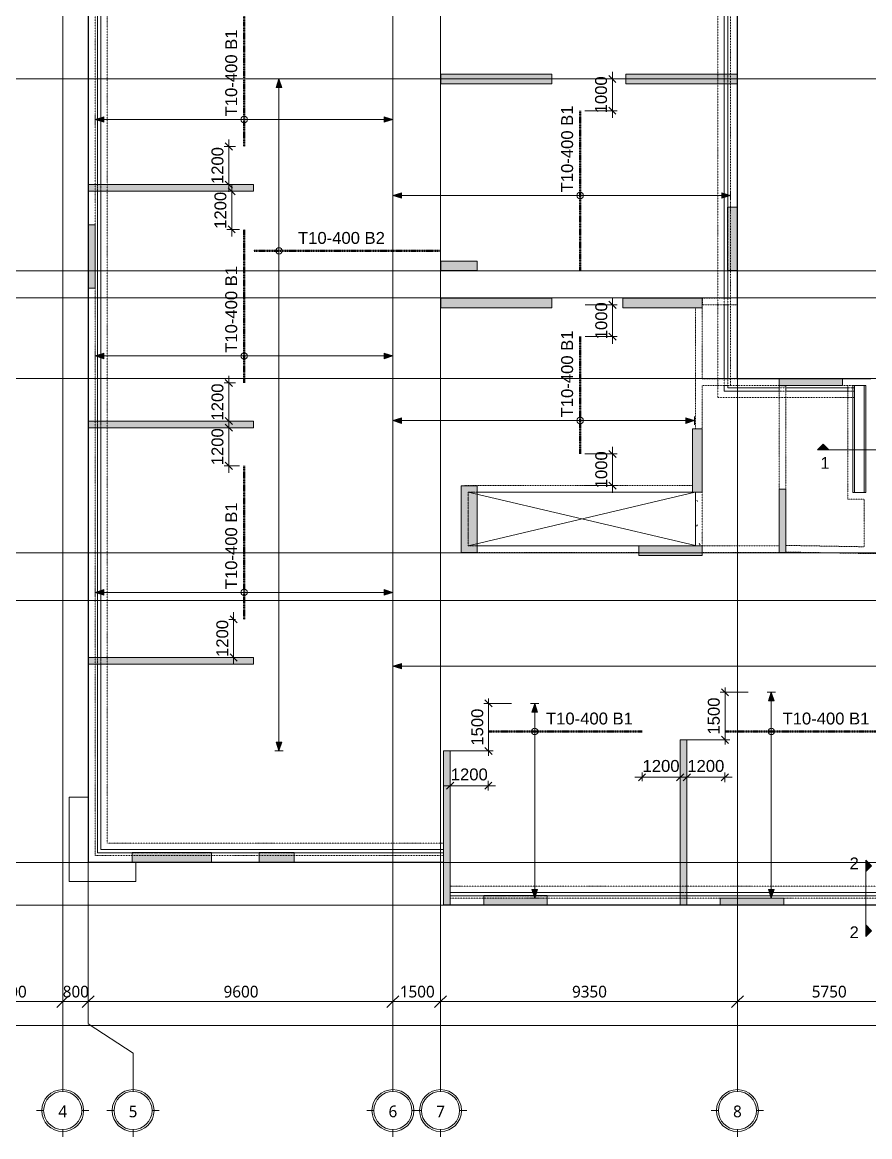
# Model space of a CAD drawing. Header units: millimetres. Extents: x -53802 to 55300, y -23895 to 35510.
# Drawn here: x -35723 to -9034, y -23895 to 11220 of the extents above; entities that cross this region are included whole.
import ezdxf

# ---------------------------------------------------------------- set-up
doc = ezdxf.new("R2010")
doc.units = ezdxf.units.MM
for name, pattern in [('cham gach', [5.5, 2.5, -1.5, 0, -1.5]), ('IMPORT-HIDDEN2', [4.7625, 3.175, -1.5875]), ('Ligne de quadrillage', [22.225, 12.7, -3.175, 3.175, -3.175]), ('Tiret', [2.5, 1.25, -1.25])]:
    doc.linetypes.add(name, pattern=pattern)
for name, color, linetype, lineweight in [('A-000-T_TEXT', 231, 'Continuous', 5), ('A-010-D_DIM', 211, 'Continuous', 5), ('A-010-D_DIM-150', 211, 'Continuous', 5), ('A-010-M_LINE-T', 151, 'Continuous', 9), ('A-230-M_FLOOR', 192, 'Continuous', 15), ('A-230-MH_FLOOR', 190, 'cham gach', 9), ('ART-STR-DET-THIN', 5, 'Continuous', 15), ('ART-STR-SLAB-RBAR-BOT', 14, 'Continuous', 50), ('BM_STR_02F RC SLAB  - BOTTOM LAY_dwg', 8, 'Continuous', 5), ('S-280-M_COLUMN', 52, 'Continuous', 15), ('S-280-M_STRUCT_FRAME', 12, 'Continuous', 15), ('S-280-MH_COLUMN', 52, 'Tiret', 5), ('VERICAL', 7, 'Continuous', 5), ('Z-030-M_GRID', 191, 'Continuous', 5), ('Z-033_T_GRIDREF', 31, 'Continuous', 5), ('Z-060-M_DETAIL', 92, 'Continuous', 5)]:
    doc.layers.add(name, color=color, linetype=linetype, lineweight=lineweight)
doc.styles.add('Arial', font='arial.ttf', dxfattribs={"height": 375})
doc.styles.add('Arial_2', font='arial.ttf', dxfattribs={"height": 368.82485})
doc.styles.add('Trebuchet MS_1', font='trebuc.ttf', dxfattribs={"height": 369.230769})
doc.dimstyles.new('ART-Cotes_linéaires', dxfattribs={"dimscale": 304.8, "dimtxt": 375, "dimasz": 1.230315, "dimexe": 1.230315, "dimexo": 0.0625, "dimgap": 0.098425, "dimtad": 1, "dimdec": 0, "dimdsep": 46, "dimtxsty": 'Trebuchet MS_1', "dimblk1": 'OBLIQUE', "dimblk2": 'OBLIQUE', "dimsah": 1, "dimcen": 0.09, "dimdle": 1.230315, "dimazin": 0, "dimtfac": 1, "dimtdec": 4, "dimtix": 1, "dimtmove": 0, "dimatfit": 3, "dimfxl": 1.230315, "dimfxlon": 1, "dimtvp": 1, "dimtolj": 1, "dimtzin": 0, "dimarcsym": 2})

# ---------------------------------------------------------------- blocks, each defined once
blk = doc.blocks.new('BM_STR_02F RC SLAB  - BOTTOM LAY_dwg__U5-3701909-4_025 - 02F - BOTTOM REINFORCEMENT')
at = {"layer": 'ART-STR-DET-THIN'}
blk.add_hatch(color=252, dxfattribs=at).paths.add_polyline_path([(2234, 47825), (2322, 48100), (2409, 47825)], flags=0)
at = {"layer": 'ART-STR-DET-THIN', "color": 252}
for p, q in [((2191, 48100), (2453, 48100)), ((2234, 47825), (2322, 48100)), ((2409, 47825), (2234, 47825)), ((2322, 48100), (2409, 47825)), ((2322, 275), (2322, 47825))]:
    blk.add_line(p, q, dxfattribs=at)
blk = doc.blocks.new('BM_STR_02F RC SLAB  - BOTTOM LAY_dwg__U54-3701910-4_025 - 02F - BOTTOM REINFORCEMENT')
at = {"layer": 'ART-STR-DET-THIN'}
for points in [[(887, 20900), (712, 20900), (800, 21175)], [(800, 0), (712, 275), (887, 275)]]:
    blk.add_hatch(color=252, dxfattribs=at).paths.add_polyline_path(points, flags=0)
at = {"layer": 'ART-STR-DET-THIN', "color": 252}
for p, q in [((669, 21175), (931, 21175)), ((712, 20900), (800, 21175)), ((800, 21175), (887, 20900)), ((887, 20900), (712, 20900)), ((800, 275), (800, 20900)), ((669, 0), (931, 0)), ((800, 0), (712, 275)), ((712, 275), (887, 275)), ((887, 275), (800, 0))]:
    blk.add_line(p, q, dxfattribs=at)
blk.add_circle((800, 15757), 100, dxfattribs=at)
at = {"layer": 'ART-STR-SLAB-RBAR-BOT', "linetype": 'IMPORT-HIDDEN2'}
blk.add_line((5900, 15757), (0, 15757), dxfattribs=at)
blk = doc.blocks.new('BM_STR_02F RC SLAB  - BOTTOM LAY_dwg__ArchTick-3701911-4_025 - 02F - BOTTOM REINFORCEMENT')
at = {"layer": 'VERICAL'}
blk.add_line((-0.5, -0.5), (0.5, 0.5), dxfattribs=at)
blk = doc.blocks.new('BM_STR_02F RC SLAB  - BOTTOM LAY_dwg__U92-3701917-4_025 - 02F - BOTTOM REINFORCEMENT')
at = {"layer": 'ART-STR-DET-THIN'}
for points in [[(1550, 5865), (1375, 5865), (1462, 6140)], [(1462, 0), (1375, 275), (1550, 275)]]:
    blk.add_hatch(color=252, dxfattribs=at).paths.add_polyline_path(points, flags=0)
at = {"layer": 'ART-STR-DET-THIN', "color": 252}
for p, q in [((1331, 6140), (1593, 6140)), ((1375, 5865), (1462, 6140)), ((1462, 6140), (1550, 5865)), ((1550, 5865), (1375, 5865)), ((1462, 275), (1462, 5865)), ((1331, 0), (1593, 0)), ((1462, 0), (1375, 275)), ((1375, 275), (1550, 275)), ((1550, 275), (1462, 0))]:
    blk.add_line(p, q, dxfattribs=at)
blk.add_circle((1462, 5254), 100, dxfattribs=at)
at = {"layer": 'ART-STR-SLAB-RBAR-BOT', "linetype": 'IMPORT-HIDDEN2'}
blk.add_line((4841, 5254), (0, 5254), dxfattribs=at)
blk = doc.blocks.new('BM_STR_02F RC SLAB  - BOTTOM LAY_dwg__U93-3701918-4_025 - 02F - BOTTOM REINFORCEMENT')
at = {"layer": 'ART-STR-DET-THIN'}
for points in [[(1550, 6215), (1375, 6215), (1462, 6490)], [(1462, 0), (1375, 275), (1550, 275)]]:
    blk.add_hatch(color=252, dxfattribs=at).paths.add_polyline_path(points, flags=0)
at = {"layer": 'ART-STR-DET-THIN', "color": 252}
for p, q in [((1331, 6490), (1593, 6490)), ((1375, 6215), (1462, 6490)), ((1462, 6490), (1550, 6215)), ((1550, 6215), (1375, 6215)), ((1462, 275), (1462, 6215)), ((1331, 0), (1593, 0)), ((1462, 0), (1375, 275)), ((1375, 275), (1550, 275)), ((1550, 275), (1462, 0))]:
    blk.add_line(p, q, dxfattribs=at)
blk.add_circle((1462, 5254), 100, dxfattribs=at)
at = {"layer": 'ART-STR-SLAB-RBAR-BOT', "linetype": 'IMPORT-HIDDEN2'}
blk.add_line((4841, 5254), (0, 5254), dxfattribs=at)
blk = doc.blocks.new('BM_STR_02F RC SLAB  - BOTTOM LAY_dwg__U55-3701923-4_025 - 02F - BOTTOM REINFORCEMENT')
at = {"layer": 'ART-STR-DET-THIN'}
for points in [[(763, 9105), (851, 9380), (938, 9105)], [(763, 275), (938, 275), (851, 0)]]:
    blk.add_hatch(color=252, dxfattribs=at).paths.add_polyline_path(points, flags=0)
at = {"layer": 'ART-STR-DET-THIN', "color": 252}
for p, q in [((720, 9380), (982, 9380)), ((763, 9105), (851, 9380)), ((851, 9380), (938, 9105)), ((938, 9105), (763, 9105)), ((851, 275), (851, 9105)), ((720, 0), (982, 0)), ((763, 275), (938, 275)), ((851, 0), (763, 275)), ((938, 275), (851, 0))]:
    blk.add_line(p, q, dxfattribs=at)
blk.add_circle((851, 4685), 100, dxfattribs=at)
at = {"layer": 'ART-STR-SLAB-RBAR-BOT', "linetype": 'IMPORT-HIDDEN2'}
blk.add_line((4840, 4685), (0, 4685), dxfattribs=at)
blk = doc.blocks.new('BM_STR_02F RC SLAB  - BOTTOM LAY_dwg__U10-3701924-4_025 - 02F - BOTTOM REINFORCEMENT')
at = {"layer": 'ART-STR-DET-THIN'}
for points in [[(763, 9105), (851, 9380), (938, 9105)], [(763, 275), (938, 275), (851, 0)]]:
    blk.add_hatch(color=252, dxfattribs=at).paths.add_polyline_path(points, flags=0)
at = {"layer": 'ART-STR-DET-THIN', "color": 252}
for p, q in [((720, 9380), (982, 9380)), ((763, 9105), (851, 9380)), ((851, 9380), (938, 9105)), ((938, 9105), (763, 9105)), ((851, 275), (851, 9105)), ((720, 0), (982, 0)), ((763, 275), (938, 275)), ((851, 0), (763, 275)), ((938, 275), (851, 0))]:
    blk.add_line(p, q, dxfattribs=at)
blk.add_circle((851, 4685), 100, dxfattribs=at)
at = {"layer": 'ART-STR-SLAB-RBAR-BOT', "linetype": 'IMPORT-HIDDEN2'}
blk.add_line((4840, 4685), (0, 4685), dxfattribs=at)
blk = doc.blocks.new('BM_STR_02F RC SLAB  - BOTTOM LAY_dwg__U11-3701925-4_025 - 02F - BOTTOM REINFORCEMENT')
at = {"layer": 'ART-STR-DET-THIN'}
for points in [[(763, 9105), (851, 9380), (938, 9105)], [(763, 275), (938, 275), (851, 0)]]:
    blk.add_hatch(color=252, dxfattribs=at).paths.add_polyline_path(points, flags=0)
at = {"layer": 'ART-STR-DET-THIN', "color": 252}
for p, q in [((720, 9380), (982, 9380)), ((763, 9105), (851, 9380)), ((851, 9380), (938, 9105)), ((938, 9105), (763, 9105)), ((851, 275), (851, 9105)), ((720, 0), (982, 0)), ((763, 275), (938, 275)), ((851, 0), (763, 275)), ((938, 275), (851, 0))]:
    blk.add_line(p, q, dxfattribs=at)
blk.add_circle((851, 4685), 100, dxfattribs=at)
at = {"layer": 'ART-STR-SLAB-RBAR-BOT', "linetype": 'IMPORT-HIDDEN2'}
blk.add_line((4525, 4685), (0, 4685), dxfattribs=at)
blk = doc.blocks.new('BM_STR_02F RC SLAB  - BOTTOM LAY_dwg__U12-3701927-4_025 - 02F - BOTTOM REINFORCEMENT')
at = {"layer": 'ART-STR-DET-THIN'}
for points in [[(963, 9225), (1051, 9500), (1138, 9225)], [(963, 275), (1138, 275), (1051, 0)]]:
    blk.add_hatch(color=252, dxfattribs=at).paths.add_polyline_path(points, flags=0)
at = {"layer": 'ART-STR-DET-THIN', "color": 252}
for p, q in [((920, 9500), (1182, 9500)), ((963, 9225), (1051, 9500)), ((1051, 9500), (1138, 9225)), ((1138, 9225), (963, 9225)), ((1051, 275), (1051, 9225)), ((920, 0), (1182, 0)), ((963, 275), (1138, 275)), ((1051, 0), (963, 275)), ((1138, 275), (1051, 0))]:
    blk.add_line(p, q, dxfattribs=at)
blk.add_circle((1051, 3604), 100, dxfattribs=at)
at = {"layer": 'ART-STR-SLAB-RBAR-BOT', "linetype": 'IMPORT-HIDDEN2'}
blk.add_line((3695, 3604), (0, 3604), dxfattribs=at)
blk = doc.blocks.new('BM_STR_02F RC SLAB  - BOTTOM LAY_dwg__U82-3701928-4_025 - 02F - BOTTOM REINFORCEMENT')
at = {"layer": 'ART-STR-DET-THIN'}
for points in [[(2288, 10355), (2376, 10630), (2463, 10355)], [(2288, 275), (2463, 275), (2376, 0)]]:
    blk.add_hatch(color=252, dxfattribs=at).paths.add_polyline_path(points, flags=0)
at = {"layer": 'ART-STR-DET-THIN', "color": 252}
for p, q in [((2245, 10630), (2507, 10630)), ((2288, 10355), (2376, 10630)), ((2376, 10630), (2463, 10355)), ((2463, 10355), (2288, 10355)), ((2376, 275), (2376, 10355)), ((2245, 0), (2507, 0)), ((2288, 275), (2463, 275)), ((2376, 0), (2288, 275)), ((2463, 275), (2376, 0))]:
    blk.add_line(p, q, dxfattribs=at)
blk.add_circle((2376, 4734), 100, dxfattribs=at)
at = {"layer": 'ART-STR-SLAB-RBAR-BOT', "linetype": 'IMPORT-HIDDEN2'}
blk.add_line((5041, 4734), (0, 4734), dxfattribs=at)
blk = doc.blocks.new('BM_STR_02F RC SLAB  - BOTTOM LAY_dwg-3033874-4_025 - 02F - BOTTOM REINFORCEMENT')
at = {"layer": 'VERICAL', "color": 8}
for p, q in [((-18004, 9435), (-16989, 9435)), ((-18004, 8435), (-16989, 8435)), ((-29008, 7305), (-29370, 7305)), ((-29008, 6105), (-29370, 6105)), ((-28885, 5895), (-29277, 5895)), ((-28885, 4695), (-29277, 4695)), ((-17997, 2315), (-16982, 2315)), ((-17997, 1315), (-16982, 1315)), ((-29008, -145), (-29370, -145)), ((-29008, -1345), (-29370, -1345)), ((-28885, -1555), (-29370, -1555)), ((-18004, -2380), (-16982, -2380)), ((-28885, -2755), (-29370, -2755)), ((-18004, -3380), (-16982, -3380)), ((-29008, -7595), (-29218, -7595)), ((-29008, -8795), (-29218, -8795)), ((-13589, -11540), (-13589, -9740)), ((-21039, -11890), (-21039, -10090)), ((-12860, -9890), (-13739, -9890)), ((-20310, -10240), (-21189, -10240)), ((-14952, -11390), (-13439, -11390)), ((-22402, -11740), (-20889, -11740)), ((-16205, -12693), (-16205, -12418)), ((-15005, -12987), (-15005, -12418)), ((-14795, -12987), (-14795, -12418)), ((-13595, -12723), (-13595, -12418)), ((-22245, -12961), (-22245, -12686)), ((-21045, -12991), (-21045, -12686))]:
    blk.add_line(p, q, dxfattribs=at)
at = {"layer": 'VERICAL', "color": 8, "flags": 128}
for points in [[(-17139, 8210), (-17139, 8435), (-17139, 9435), (-17139, 9660)], [(-29220, 5880), (-29220, 6105), (-29220, 7305), (-29220, 7530)], [(-29127, 4470), (-29127, 4695), (-29127, 5895), (-29127, 6120)], [(-17132, 1090), (-17132, 1315), (-17132, 2315), (-17132, 2540)], [(-29220, -1570), (-29220, -1345), (-29220, -145), (-29220, 80)], [(-29220, -2980), (-29220, -2755), (-29220, -1555), (-29220, -1330)], [(-17132, -3605), (-17132, -3380), (-17132, -2380), (-17132, -2155)], [(-29068, -9020), (-29068, -8795), (-29068, -7595), (-29068, -7370)], [(-16430, -12568), (-16205, -12568), (-15005, -12568), (-14780, -12568)], [(-15020, -12568), (-14795, -12568), (-13595, -12568), (-13370, -12568)], [(-22470, -12836), (-22245, -12836), (-21045, -12836), (-20820, -12836)]]:
    blk.add_lwpolyline(points, dxfattribs=at)
at = {"rotation": 89.99999999999999}
for name, p in [('BM_STR_02F RC SLAB  - BOTTOM LAY_dwg__U11-3701925-4_025 - 02F - BOTTOM REINFORCEMENT', (-24050, 7305)), ('BM_STR_02F RC SLAB  - BOTTOM LAY_dwg__U82-3701928-4_025 - 02F - BOTTOM REINFORCEMENT', (-13420, 3385)), ('BM_STR_02F RC SLAB  - BOTTOM LAY_dwg__U10-3701924-4_025 - 02F - BOTTOM REINFORCEMENT', (-24050, -145)), ('BM_STR_02F RC SLAB  - BOTTOM LAY_dwg__U12-3701927-4_025 - 02F - BOTTOM REINFORCEMENT', (-14550, -2380)), ('BM_STR_02F RC SLAB  - BOTTOM LAY_dwg__U55-3701923-4_025 - 02F - BOTTOM REINFORCEMENT', (-24050, -7595)), ('BM_STR_02F RC SLAB  - BOTTOM LAY_dwg__U5-3701909-4_025 - 02F - BOTTOM REINFORCEMENT', (24050, -11390))]:
    blk.add_blockref(name, p, dxfattribs=at)
at = {"xscale": 225, "yscale": 225, "zscale": 225}
for p, rotation in [((-17139, 9435), 270), ((-17139, 8435), 89.99999999999999), ((-29220, 7305), 270), ((-29220, 6105), 89.99999999999999), ((-29127, 5895), 270), ((-29127, 4695), 89.99999999999999), ((-17132, 2315), 270), ((-17132, 1315), 89.99999999999999), ((-29220, -145), 270), ((-29220, -1345), 89.99999999999999), ((-29220, -1555), 270), ((-17132, -2380), 270), ((-29220, -2755), 89.99999999999999), ((-17132, -3380), 89.99999999999999), ((-29068, -7595), 270), ((-29068, -8795), 89.99999999999999), ((-13589, -9890), 89.99999999999999), ((-21039, -10240), 89.99999999999999), ((-13589, -11390), 270), ((-21039, -11740), 270), ((-15005, -12568), 180), ((-13595, -12568), 180), ((-21045, -12836), 180)]:
    blk.add_blockref('BM_STR_02F RC SLAB  - BOTTOM LAY_dwg__ArchTick-3701911-4_025 - 02F - BOTTOM REINFORCEMENT', p, dxfattribs=dict(at, rotation=rotation))
for name, p in [('BM_STR_02F RC SLAB  - BOTTOM LAY_dwg__U54-3701910-4_025 - 02F - BOTTOM REINFORCEMENT', (-28440, -11740)), ('BM_STR_02F RC SLAB  - BOTTOM LAY_dwg__U93-3701918-4_025 - 02F - BOTTOM REINFORCEMENT', (-13595, -16380)), ('BM_STR_02F RC SLAB  - BOTTOM LAY_dwg__U92-3701917-4_025 - 02F - BOTTOM REINFORCEMENT', (-21045, -16380))]:
    blk.add_blockref(name, p)
for p in [(-16205, -12568), (-14795, -12568), (-22245, -12836)]:
    blk.add_blockref('BM_STR_02F RC SLAB  - BOTTOM LAY_dwg__ArchTick-3701911-4_025 - 02F - BOTTOM REINFORCEMENT', p, dxfattribs=at)
at = {"layer": 'VERICAL', "char_height": 375, "width": 3262.01, "attachment_point": 1, "rotation": 90, "line_spacing_factor": 0.938532, "style": 'Arial'}
for insert in [(-29331, 8256), (-18751, 5861), (-29331, 806), (-18751, -1229), (-29331, -6644)]:
    blk.add_mtext('T10-400 B1', dxfattribs=dict(at, insert=insert))
at = {"layer": 'VERICAL', "color": 3, "char_height": 375, "width": 1390.82, "attachment_point": 2, "rotation": 90, "line_spacing_factor": 0.938532, "style": 'Arial'}
for s, insert in [('1000', (-17683, 8935)), ('1200', (-29764, 6705)), ('1200', (-29671, 5295)), ('1000', (-17676, 1815)), ('1200', (-29764, -745)), ('1200', (-29764, -2155)), ('1000', (-17676, -2880)), ('1200', (-29612, -8195)), ('1500', (-14132, -10640)), ('1500', (-21582, -10990))]:
    blk.add_mtext(s, dxfattribs=dict(at, insert=insert))
at = {"layer": 'VERICAL', "char_height": 375, "width": 3262.01, "attachment_point": 1, "line_spacing_factor": 0.938532, "style": 'Arial'}
for s, insert in [('T10-400 B2', (-27039, 4613)), ('T10-400 B1', (-19229, -10530)), ('T10-400 B1', (-11779, -10530))]:
    blk.add_mtext(s, dxfattribs=dict(at, insert=insert))
at = {"layer": 'VERICAL', "color": 3, "char_height": 375, "width": 1390.82, "attachment_point": 2, "line_spacing_factor": 0.938532, "style": 'Arial'}
for insert in [(-21645, -12292), (-15605, -12024), (-14195, -12024)]:
    blk.add_mtext('1200', dxfattribs=dict(at, insert=insert))
blk = doc.blocks.new('HLZ_2D_Section - SECTION 1-1-3434239-4_025 - 02F - BOTTOM REINFORCEMENT')
at = {"layer": 'Z-060-M_DETAIL'}
for points in [[(359, 0), (179, 179), (0, 0)], [(2400, 0), (2221, 179), (2041, 0)]]:
    blk.add_hatch(color=256, dxfattribs=at).paths.add_polyline_path(points, flags=0)
for p, q in [((179, 179), (0, 0)), ((0, 0), (359, 0)), ((0, 0), (2400, 0)), ((359, 0), (179, 179)), ((2221, 179), (2041, 0)), ((2400, 0), (2221, 179)), ((2041, 0), (2400, 0))]:
    blk.add_line(p, q, dxfattribs=at)
blk = doc.blocks.new('Grid - End of the grid line - Circle-4360-4_025 - 02F - BOTTOM REINFORCEMENT')
at = {"layer": 'Z-033_T_GRIDREF'}
for p, q in [((0, 4), (0, 5.5)), ((-4, 0), (-5.5, 0)), ((4, 0), (5.5, 0)), ((0, -4), (0, -5.5))]:
    blk.add_line(p, q, dxfattribs=at)
for radius in [4.4, 4]:
    blk.add_circle((0, 0), radius, dxfattribs=at)
blk = doc.blocks.new('DIMBLOCK3-4_025 - 02F - BOTTOM REINFORCEMENT')
at = {"layer": 'A-010-D_DIM-150', "transparency": 16777216}
for p, q in [((-37850, -19264), (-37850, -20014)), ((-37850, -19639), (-37850, -19264)), ((-34450, -19264), (-34450, -20014)), ((-34450, -19639), (-34450, -19264)), ((-37850, -19639), (-34450, -19639))]:
    blk.add_line(p, q, dxfattribs=at)
at = {"layer": 'A-010-D_DIM-150', "lineweight": 15, "transparency": 16777216}
for p, q in [((-37850, -19639), (-38038, -19827)), ((-37850, -19639), (-37663, -19452)), ((-34450, -19639), (-34638, -19827)), ((-34450, -19639), (-34263, -19452))]:
    blk.add_line(p, q, dxfattribs=at)
at = {"layer": 'A-010-D_DIM-150', "color": 0, "transparency": 16777216, "insert": (-36684, -19138), "char_height": 369.2, "width": 1281.36, "attachment_point": 1, "line_spacing_factor": 1.032839, "style": 'Trebuchet MS_1'}
blk.add_mtext('3400', dxfattribs=at)
blk = doc.blocks.new('_Oblique')
at = {"color": 0, "linetype": 'ByBlock', "lineweight": -2}
blk.add_line((-0.5, -0.5), (0.5, 0.5), dxfattribs=at)
blk = doc.blocks.new('DIMBLOCK4-4_025 - 02F - BOTTOM REINFORCEMENT')
at = {"layer": 'A-010-D_DIM-150', "transparency": 16777216}
for p, q in [((-34450, -19264), (-34450, -20014)), ((-34450, -19639), (-34450, -19264)), ((-33650, -19264), (-33650, -20014)), ((-33650, -19639), (-33650, -19264)), ((-34450, -19639), (-33650, -19639))]:
    blk.add_line(p, q, dxfattribs=at)
at = {"layer": 'A-010-D_DIM-150', "lineweight": 15, "transparency": 16777216}
for p, q in [((-34450, -19639), (-34638, -19827)), ((-34450, -19639), (-34263, -19452)), ((-33650, -19639), (-33838, -19827)), ((-33650, -19639), (-33463, -19452))]:
    blk.add_line(p, q, dxfattribs=at)
at = {"layer": 'A-010-D_DIM-150', "color": 0, "transparency": 16777216, "insert": (-34450, -19138), "char_height": 369.2, "width": 961.02, "attachment_point": 1, "line_spacing_factor": 1.032839, "style": 'Trebuchet MS_1'}
blk.add_mtext('800', dxfattribs=at)
blk = doc.blocks.new('DIMBLOCK5-4_025 - 02F - BOTTOM REINFORCEMENT')
at = {"layer": 'A-010-D_DIM-150', "transparency": 16777216}
for p, q in [((-33650, -19264), (-33650, -20014)), ((-33650, -19639), (-33650, -19264)), ((-24050, -19264), (-24050, -20014)), ((-24050, -19639), (-24050, -19264)), ((-33650, -19639), (-24050, -19639))]:
    blk.add_line(p, q, dxfattribs=at)
at = {"layer": 'A-010-D_DIM-150', "lineweight": 15, "transparency": 16777216}
for p, q in [((-33650, -19639), (-33838, -19827)), ((-33650, -19639), (-33463, -19452)), ((-24050, -19639), (-24237, -19827)), ((-24050, -19639), (-23862, -19452))]:
    blk.add_line(p, q, dxfattribs=at)
at = {"layer": 'A-010-D_DIM-150', "color": 0, "transparency": 16777216, "insert": (-29384, -19138), "char_height": 369.2, "width": 1281.36, "attachment_point": 1, "line_spacing_factor": 1.032839, "style": 'Trebuchet MS_1'}
blk.add_mtext('9600', dxfattribs=at)
blk = doc.blocks.new('DIMBLOCK6-4_025 - 02F - BOTTOM REINFORCEMENT')
at = {"layer": 'A-010-D_DIM-150', "transparency": 16777216}
for p, q in [((-24050, -19264), (-24050, -20014)), ((-24050, -19639), (-24050, -19264)), ((-22550, -19264), (-22550, -20014)), ((-22550, -19639), (-22550, -19264)), ((-24050, -19639), (-22550, -19639))]:
    blk.add_line(p, q, dxfattribs=at)
at = {"layer": 'A-010-D_DIM-150', "lineweight": 15, "transparency": 16777216}
for p, q in [((-24050, -19639), (-24237, -19827)), ((-24050, -19639), (-23862, -19452)), ((-22550, -19639), (-22738, -19827)), ((-22550, -19639), (-22363, -19452))]:
    blk.add_line(p, q, dxfattribs=at)
at = {"layer": 'A-010-D_DIM-150', "color": 0, "transparency": 16777216, "insert": (-23834, -19138), "char_height": 369.2, "width": 1281.36, "attachment_point": 1, "line_spacing_factor": 1.032839, "style": 'Trebuchet MS_1'}
blk.add_mtext('1500', dxfattribs=at)
blk = doc.blocks.new('DIMBLOCK7-4_025 - 02F - BOTTOM REINFORCEMENT')
at = {"layer": 'A-010-D_DIM-150', "transparency": 16777216}
for p, q in [((-22550, -19264), (-22550, -20014)), ((-22550, -19639), (-22550, -19264)), ((-13200, -19264), (-13200, -20014)), ((-13200, -19639), (-13200, -19264)), ((-22550, -19639), (-13200, -19639))]:
    blk.add_line(p, q, dxfattribs=at)
at = {"layer": 'A-010-D_DIM-150', "lineweight": 15, "transparency": 16777216}
for p, q in [((-22550, -19639), (-22738, -19827)), ((-22550, -19639), (-22363, -19452)), ((-13200, -19639), (-13388, -19827)), ((-13200, -19639), (-13013, -19452))]:
    blk.add_line(p, q, dxfattribs=at)
at = {"layer": 'A-010-D_DIM-150', "color": 0, "transparency": 16777216, "insert": (-18409, -19138), "char_height": 369.2, "width": 1281.36, "attachment_point": 1, "line_spacing_factor": 1.032839, "style": 'Trebuchet MS_1'}
blk.add_mtext('9350', dxfattribs=at)
blk = doc.blocks.new('DIMBLOCK8-4_025 - 02F - BOTTOM REINFORCEMENT')
at = {"layer": 'A-010-D_DIM-150', "transparency": 16777216}
for p, q in [((-13200, -19264), (-13200, -20014)), ((-13200, -19639), (-13200, -19264)), ((-7450, -19264), (-7450, -20014)), ((-7450, -19639), (-7450, -19264)), ((-13200, -19639), (-7450, -19639))]:
    blk.add_line(p, q, dxfattribs=at)
at = {"layer": 'A-010-D_DIM-150', "lineweight": 15, "transparency": 16777216}
for p, q in [((-13200, -19639), (-13388, -19827)), ((-13200, -19639), (-13013, -19452)), ((-7450, -19639), (-7638, -19827)), ((-7450, -19639), (-7263, -19452))]:
    blk.add_line(p, q, dxfattribs=at)
at = {"layer": 'A-010-D_DIM-150', "color": 0, "transparency": 16777216, "insert": (-10859, -19138), "char_height": 369.2, "width": 1281.36, "attachment_point": 1, "line_spacing_factor": 1.032839, "style": 'Trebuchet MS_1'}
blk.add_mtext('5750', dxfattribs=at)
blk = doc.blocks.new('DIMBLOCK19-4_025 - 02F - BOTTOM REINFORCEMENT')
at = {"layer": 'A-010-D_DIM-150', "transparency": 16777216}
for p, q in [((-48250, -20014), (-48250, -20764)), ((-48250, -20389), (-48250, -20014)), ((48250, -20014), (48250, -20764)), ((48250, -20389), (48250, -20014)), ((-48625, -20389), (48625, -20389))]:
    blk.add_line(p, q, dxfattribs=at)
at = {"layer": 'A-010-D_DIM-150', "lineweight": 15, "transparency": 16777216}
for p, q in [((-48250, -20389), (-48063, -20202)), ((48250, -20389), (48437, -20202)), ((-48250, -20389), (-48438, -20577)), ((48250, -20389), (48062, -20577))]:
    blk.add_line(p, q, dxfattribs=at)
at = {"layer": 'A-010-D_DIM-150', "color": 0, "transparency": 16777216, "insert": (-667, -19888), "char_height": 369.2, "width": 1601.69, "attachment_point": 1, "line_spacing_factor": 1.032839, "style": 'Trebuchet MS_1'}
blk.add_mtext('96500', dxfattribs=at)

msp = doc.modelspace()

# ---------------------------------------------------------------- hatches: boundary and pattern name
at = {"layer": 'S-280-M_COLUMN'}
for color, points in [(1, [(-19040, 9285), (-19040, 9585), (-22540, 9585), (-22540, 9285)]), (1, [(-13210, 9285), (-13210, 9585), (-16710, 9585), (-16710, 9285), (-15702.8, 9285)]), (1, [(-28440, 5895), (-28440, 6105), (-33640, 6105), (-33640, 5895)]), (1, [(-13210, 3395), (-13210, 5395), (-13510, 5395), (-13510, 3395)]), (1, [(-33430, 2840), (-33430, 4840), (-33640, 4840), (-33640, 2840)]), (1, [(-21400, 3395), (-21400, 3695), (-22540, 3695), (-22540, 3395)]), (1, [(-19040, 2225), (-19040, 2525), (-22540, 2525), (-22540, 2225)]), (1, [(-14310, 2225), (-14310, 2525), (-16810, 2525), (-16810, 2225), (-15702.8, 2225)]), (1, [(-9890, -220), (-9890, -10), (-11890, -10), (-11890, -220), (-11371.5, -220)]), (1, [(-28440, -1555), (-28440, -1345), (-33640, -1345), (-33640, -1555)]), (1, [(-14310, -3590), (-14310, -1590), (-14610, -1590), (-14610, -3590)]), (1, [(-21400, -5490), (-21400, -3390), (-21900, -3390), (-21900, -5490)]), (1, [(-11680, -5490), (-11680, -3490), (-11890, -3490), (-11890, -5490)]), (1, [(-14310, -5580), (-14310, -5280), (-16310, -5280), (-16310, -5580), (-15702.8, -5580)]), (1, [(-28440, -9005), (-28440, -8795), (-33640, -8795), (-33640, -9005)]), (1, [(-14795, -16590), (-14795, -11390), (-15005, -11390), (-15005, -16590)]), (1, [(-22245, -16590), (-22245, -11740), (-22455, -11740), (-22455, -16590)]), (1, [(-29760, -15240), (-29760, -14940), (-32260, -14940), (-32260, -15240)]), (1, [(-27160, -15240), (-27160, -14940), (-28260, -14940), (-28260, -15240)]), (10, [(-21190, -16590), (-19190, -16590), (-19190, -16290), (-21190, -16290)]), (1, [(-11740, -16590), (-11740, -16380), (-13740, -16380), (-13740, -16590)]), (10, [(-11740, -16590), (-11740, -16380), (-13740, -16380), (-13740, -16590)])]:
    msp.add_hatch(color=color, dxfattribs=at).paths.add_polyline_path(points, flags=0)
at = {"layer": 'S-280-M_STRUCT_FRAME', "lineweight": 5}
h = msp.add_hatch(dxfattribs=at)
h.set_pattern_fill('FP_1', color=256, style=0, pattern_type=2)
h.set_pattern_definition([(0, (0, 0), (1219.2, 304.8), [50.292, -864.108, 50.292, -864.108, -4876.8]), (0, (0, 0), (1219.2, 304.8), [-1828.8, 50.292, -1778.508, 50.292, -864.108, -2133.6]), (0, (0, 0), (1219.2, 304.8), [-4572, 50.292, -559.308, 50.292, -1473.708]), (120, (457.2, 152.4), (-873.5645, 903.458), [50.292, -864.108, 50.292, -864.108, -4876.8]), (120, (457.2, 152.4), (-873.5645, 903.458), [-1828.8, 50.292, -1778.508, 50.292, -864.108, -2133.6]), (120, (457.2, 152.4), (-873.5645, 903.458), [-4572, 50.292, -559.308, 50.292, -1473.708]), (240, (609.6, 762), (-345.6355, -1208.258), [50.292, -864.108, 50.292, -864.108, -4876.8]), (240, (609.6, 762), (-345.6355, -1208.258), [-1828.8, 50.292, -1778.508, 50.292, -864.108, -2133.6]), (240, (609.6, 762), (-345.6355, -1208.258), [-4572, 50.292, -559.308, 50.292, -1473.708])])
h.paths.add_polyline_path([(-14310, -5280), (-14310, -3590), (-14520, -3590), (-14520, -5280)], flags=0)

# ---------------------------------------------------------------- linework, layer by layer
at = {"layer": 'A-010-M_LINE-T'}
for p, q in [((-21680, -3590), (-14520, -5266.3)), ((-14532.7, -3590), (-21680, -5280))]:
    msp.add_line(p, q, dxfattribs=at)
at = {"layer": 'A-230-M_FLOOR'}
for p, q in [((-13620, 9585), (-13620, 22190)), ((-33640, 6105), (-33640, 14560)), ((-33350, 6105), (-33350, 14560)), ((-33250, 14560), (-33250, 6105)), ((-13500, 13475), (-13500, 9585)), ((-13210, 13475), (-13210, 9585)), ((-13620, 2525), (-13620, 9285)), ((-13500, 9285), (-13500, 5395)), ((-13210, 9285), (-13210, 5395)), ((-33640, 4840), (-33640, 5895)), ((-33350, -1345), (-33350, 5895)), ((-33250, 5895), (-33250, -1345)), ((-13500, 3395), (-13500, 2525)), ((-13210, 3395), (-13210, -10)), ((-33640, -1345), (-33640, 2840)), ((-13620, -10), (-13620, 2315)), ((-13500, 2315), (-13500, -10)), ((-13620, -400), (-13620, -220)), ((-13500, -220), (-13500, -300)), ((-13500, -300), (-11890, -300)), ((-13210, -10), (-11890, -10)), ((-11680, -300), (-9720, -300)), ((-9890, -10), (-9000, -10)), ((-9560, -300), (-9560, -220)), ((-9560, -220), (-9160, -220)), ((-9510, -220), (-9510, -300)), ((-9210, -3600), (-9210, -220)), ((-9160, -220), (-9160, -3600)), ((-11890, -400), (-13620, -400)), ((-9720, -400), (-11680, -400)), ((-9560, -3600), (-9560, -400)), ((-9510, -400), (-9510, -3600)), ((-33640, -8795), (-33640, -1555)), ((-33350, -8795), (-33350, -1555)), ((-33250, -1555), (-33250, -8795)), ((-14610, -3590), (-21400, -3590)), ((-9510, -3600), (-9560, -3600)), ((-9160, -3600), (-9210, -3600)), ((-21400, -5280), (-16310, -5280)), ((-33640, -15240), (-33640, -9005)), ((-33350, -14950), (-33350, -9005)), ((-33250, -9005), (-33250, -14850)), ((-33640, -13200), (-34250, -13200)), ((-34250, -13200), (-34250, -15850)), ((-32260, -14950), (-33350, -14950)), ((-33250, -14850), (-22455, -14850)), ((-28260, -14950), (-29760, -14950)), ((-22455, -14950), (-27160, -14950)), ((-32260, -15240), (-33640, -15240)), ((-32150, -15850), (-32150, -15240)), ((-28260, -15240), (-29760, -15240)), ((-22455, -15240), (-27160, -15240)), ((-34250, -15850), (-32150, -15850)), ((-22245, -16200), (-15005, -16200)), ((-21190, -16300), (-22245, -16300)), ((-15005, -16300), (-19190, -16300)), ((-14795, -16200), (-7555, -16200)), ((-7555, -16300), (-14795, -16300)), ((-21190, -16590), (-22245, -16590)), ((-15005, -16590), (-19190, -16590)), ((-13740, -16590), (-14795, -16590)), ((-7555, -16590), (-11740, -16590))]:
    msp.add_line(p, q, dxfattribs=at)
at = {"layer": 'A-230-MH_FLOOR', "color": 7, "lineweight": 5}
for p, q in [((-13420, 33380), (-13420, -220)), ((-13820, -600), (-13820, 33000)), ((-33050, 15160), (-33050, -14650)), ((-33430, 4840), (-33430, 14770)), ((-13620, 9285), (-13620, 9585)), ((-13500, 9585), (-13500, 9285)), ((-33350, 5895), (-33350, 6105)), ((-33250, 6105), (-33250, 5895)), ((-13500, 5395), (-13500, 3395)), ((-13620, 2315), (-13620, 2525)), ((-13500, 2525), (-13500, 2315)), ((-13620, -220), (-13620, -10)), ((-13500, -10), (-13500, -220)), ((-13420, -220), (-11890, -220)), ((-11890, -300), (-11680, -300)), ((-9890, -220), (-9560, -220)), ((-9720, -300), (-9510, -300)), ((-9510, -600), (-13820, -600)), ((-11680, -400), (-11890, -400)), ((-9510, -400), (-9720, -400)), ((-33430, -1555), (-33430, -1345)), ((-33350, -1555), (-33350, -1345)), ((-33250, -1345), (-33250, -1555)), ((-21680, -3590), (-21680, -5280)), ((-21400, -3590), (-21680, -3590)), ((-14310, -3590), (-14310, -5280)), ((-9510, -3600), (-9510, -3600.5)), ((-9510, -3600.5), (-9210, -3600.5)), ((-9210, -3600.5), (-9210, -3600)), ((-21680, -5280), (-21400, -5280)), ((-33430, -9005), (-33430, -8795)), ((-33350, -9005), (-33350, -8795)), ((-33250, -8795), (-33250, -9005)), ((-33050, -14650), (-22455, -14650)), ((-22455, -15030), (-33430, -15030)), ((-29760, -14950), (-32260, -14950)), ((-27160, -14950), (-28260, -14950)), ((-22245, -16000), (21950, -16000)), ((-13740, -16380), (-22245, -16380)), ((-19190, -16300), (-21190, -16300)), ((-15005, -16200), (-14795, -16200)), ((-14795, -16300), (-15005, -16300)), ((-3160, -16380), (-11740, -16380))]:
    msp.add_line(p, q, dxfattribs=at)
at = {"layer": 'S-280-M_COLUMN'}
for p, q in [((-19040, 9585), (-22540, 9585)), ((-22540, 9585), (-22540, 9285)), ((-19040, 9285), (-19040, 9585)), ((-13210, 9585), (-16710, 9585)), ((-16710, 9585), (-16710, 9285)), ((-13210, 9285), (-13210, 9585)), ((-22540, 9285), (-19040, 9285)), ((-16710, 9285), (-13210, 9285)), ((-28440, 6105), (-33640, 6105)), ((-33640, 6105), (-33640, 5895)), ((-28440, 5895), (-28440, 6105)), ((-33640, 5895), (-28440, 5895)), ((-13210, 5395), (-13510, 5395)), ((-13510, 5395), (-13510, 3395)), ((-13210, 3395), (-13210, 5395)), ((-33430, 4840), (-33640, 4840)), ((-33640, 4840), (-33640, 2840)), ((-33430, 2840), (-33430, 4840)), ((-21400, 3695), (-22540, 3695)), ((-22540, 3695), (-22540, 3395)), ((-21400, 3395), (-21400, 3695)), ((-22540, 3395), (-21400, 3395)), ((-13510, 3395), (-13210, 3395)), ((-33640, 2840), (-33430, 2840)), ((-19040, 2525), (-22540, 2525)), ((-22540, 2525), (-22540, 2225)), ((-19040, 2225), (-19040, 2525)), ((-14310, 2525), (-16810, 2525)), ((-16810, 2525), (-16810, 2225)), ((-14310, 2225), (-14310, 2525)), ((-22540, 2225), (-19040, 2225)), ((-16810, 2225), (-14310, 2225)), ((-9890, -10), (-11890, -10)), ((-11890, -10), (-11890, -220)), ((-11890, -220), (-9890, -220)), ((-9890, -220), (-9890, -10)), ((-28440, -1345), (-33640, -1345)), ((-33640, -1345), (-33640, -1555)), ((-28440, -1555), (-28440, -1345)), ((-33640, -1555), (-28440, -1555)), ((-14610, -1590), (-14610, -3590)), ((-14310, -1590), (-14610, -1590)), ((-14310, -3590), (-14310, -1590)), ((-21900, -3390), (-21900, -5490)), ((-21400, -3390), (-21900, -3390)), ((-21400, -5490), (-21400, -3390)), ((-11890, -3490), (-11890, -5490)), ((-11680, -3490), (-11890, -3490)), ((-11680, -5490), (-11680, -3490)), ((-14610, -3590), (-14310, -3590)), ((-21900, -5490), (-21400, -5490)), ((-14310, -5280), (-16310, -5280)), ((-16310, -5280), (-16310, -5580)), ((-16310, -5580), (-14310, -5580)), ((-14310, -5580), (-14310, -5280)), ((-11890, -5490), (-11680, -5490)), ((-33640, -8795), (-33640, -9005)), ((-28440, -8795), (-33640, -8795)), ((-33640, -9005), (-28440, -9005)), ((-28440, -9005), (-28440, -8795)), ((-14795, -11390), (-15005, -11390)), ((-15005, -11390), (-15005, -16590)), ((-14795, -16590), (-14795, -11390)), ((-22245, -11740), (-22455, -11740)), ((-22455, -11740), (-22455, -16590)), ((-22245, -16590), (-22245, -11740)), ((-29760, -14940), (-32260, -14940)), ((-32260, -14940), (-32260, -15240)), ((-29760, -15240), (-29760, -14940)), ((-27160, -14940), (-28260, -14940)), ((-28260, -14940), (-28260, -15240)), ((-27160, -15240), (-27160, -14940)), ((-32260, -15240), (-29760, -15240)), ((-28260, -15240), (-27160, -15240)), ((-19190, -16290), (-21190, -16290)), ((-21190, -16290), (-21190, -16590)), ((-19190, -16590), (-19190, -16290)), ((-11740, -16380), (-13740, -16380)), ((-13740, -16380), (-13740, -16590)), ((-11740, -16380), (-13740, -16380)), ((-13740, -16380), (-13740, -16590)), ((-11740, -16590), (-11740, -16380)), ((-11740, -16590), (-11740, -16380)), ((-22455, -16590), (-22245, -16590)), ((-21190, -16590), (-19190, -16590)), ((-15005, -16590), (-14795, -16590)), ((-13740, -16590), (-11740, -16590)), ((-13740, -16590), (-11740, -16590))]:
    msp.add_line(p, q, dxfattribs=at)
at = {"layer": 'S-280-M_STRUCT_FRAME', "linetype": 'Tiret', "lineweight": 5}
for p, q in [((-33430, 2840), (-33430, -1345)), ((-14297.3, 2315), (-14297.3, 2525)), ((-14297.3, 2525), (-13620, 2525)), ((-13500, 2525), (-13420, 2525)), ((-14520, -1590), (-14520, 2225)), ((-14310, 2225), (-14310, -10)), ((-13620, 2315), (-14297.3, 2315)), ((-13420, 2315), (-13500, 2315)), ((-13210, 2315), (-13420, 2315)), ((-14310, -10), (-13620, -10)), ((-14310, -220), (-14310, -1590)), ((-13620, -220), (-14310, -220)), ((-13500, -10), (-13210, -10)), ((-13420, -220), (-13500, -220)), ((-11890, -232.7), (-11680, -232.7)), ((-11890, -300), (-11890, -232.7)), ((-11680, -232.7), (-11680, -300)), ((-9720, -300), (-9720, -220)), ((-11890, -3490), (-11890, -400)), ((-11680, -400), (-11680, -3490)), ((-9720, -3600), (-9720, -400)), ((-33430, -1555), (-33430, -8795)), ((-21785, -3380), (-14610, -3380)), ((-21785, -3390), (-21785, -3380)), ((-9720, -3600), (-9720, -3810)), ((-9720, -3810), (-9210, -3810)), ((-9210, -5306.1), (-9210, -3810)), ((-11680, -5263), (-9210, -5306.1)), ((-16310, -5490), (-21400, -5490)), ((-14310, -5280), (-11890, -5280)), ((-11890, -5490), (-14310, -5490)), ((-7550.7, -5545.1), (-11680, -5473)), ((-33430, -9005), (-33430, -15030))]:
    msp.add_line(p, q, dxfattribs=at)
at = {"layer": 'S-280-M_STRUCT_FRAME'}
for p, q in [((-13500, 2525), (-13620, 2525)), ((-13620, 2315), (-13500, 2315)), ((-13500, -10), (-13620, -10)), ((-13620, -220), (-13500, -220)), ((-11890, -300), (-11890, -400)), ((-11680, -400), (-11680, -300)), ((-9720, -300), (-9720, -400)), ((-9560, -400), (-9560, -300)), ((-9510, -300), (-9510, -400)), ((-14520, -3590), (-14520, -5280)), ((-9210, -3600), (-9510, -3600))]:
    msp.add_line(p, q, dxfattribs=at)
at = {"layer": 'S-280-MH_COLUMN', "color": 10}
for p, q in [((-13620, 9585), (-13620, 9285)), ((-13500, 9285), (-13500, 9585)), ((-33350, 6105), (-33350, 5895)), ((-33250, 5895), (-33250, 6105)), ((-13500, 3395), (-13500, 5395)), ((-33350, -1345), (-33350, -1555)), ((-33250, -1555), (-33250, -1345)), ((-21400, -3590), (-21680, -3590)), ((-21680, -3590), (-21680, -5280)), ((-21680, -5280), (-21400, -5280)), ((-33350, -8795), (-33350, -9005)), ((-33250, -9005), (-33250, -8795)), ((-32260, -14950), (-29760, -14950)), ((-28260, -14950), (-27160, -14950)), ((-21190, -16300), (-19190, -16300)), ((-14795, -16200), (-15005, -16200)), ((-15005, -16300), (-14795, -16300))]:
    msp.add_line(p, q, dxfattribs=at)
at = {"layer": 'Z-030-M_GRID', "linetype": 'Ligne de quadrillage'}
for p, q in [((-34450, 35509.7), (-34450, -22244.6)), ((-33650, 35509.7), (-33650, -20339.6)), ((-24050, 35509.7), (-24050, -22244.6)), ((-22550, 35509.7), (-22550, -22244.6)), ((-13200, 35509.7), (-13200, -22244.6)), ((-52151.6, 9435), (50533.3, 9435)), ((-52151.6, 3385), (50533.3, 3385)), ((-50246.6, 2535), (50533.3, 2535)), ((-52151.6, 0), (50533.3, 0)), ((-52151.6, -5500), (50533.3, -5500)), ((-52151.6, -7000), (50533.3, -7000)), ((-52151.6, -15250), (50533.3, -15250)), ((-52151.6, -16600), (50533.3, -16600))]:
    msp.add_line(p, q, dxfattribs=at)
at = {"layer": 'Z-030-M_GRID'}
for p, q in [((-33650, -20339.6), (-32234.5, -21258.8)), ((-32234.5, -21258.8), (-32234.5, -22244.6))]:
    msp.add_line(p, q, dxfattribs=at)

# ---------------------------------------------------------------- block references
at = {"layer": 'BM_STR_02F RC SLAB  - BOTTOM LAY_dwg', "color": 7}
msp.add_blockref('BM_STR_02F RC SLAB  - BOTTOM LAY_dwg-3033874-4_025 - 02F - BOTTOM REINFORCEMENT', (0, 0), dxfattribs=at)
at = {"layer": 'Z-033_T_GRIDREF', "xscale": 149.9999999999999, "yscale": 149.9999999999999, "zscale": 149.9999999999999, "rotation": 180}
for p in [(-34450, -23069.6), (-32234.5, -23069.6), (-24050, -23069.6), (-22550, -23069.6), (-13200, -23069.6)]:
    msp.add_blockref('Grid - End of the grid line - Circle-4360-4_025 - 02F - BOTTOM REINFORCEMENT', p, dxfattribs=at)
at = {"layer": 'Z-060-M_DETAIL'}
msp.add_blockref('HLZ_2D_Section - SECTION 1-1-3434239-4_025 - 02F - BOTTOM REINFORCEMENT', (-10677.4, -2253.9), dxfattribs=at)
at = {"layer": 'Z-060-M_DETAIL', "rotation": 270}
msp.add_blockref('HLZ_2D_Section - SECTION 1-1-3434239-4_025 - 02F - BOTTOM REINFORCEMENT', (-9159.3, -15182.6), dxfattribs=at)

# ---------------------------------------------------------------- texts
at = {"layer": 'A-000-T_TEXT', "color": 174, "char_height": 368.8, "width": 342, "attachment_point": 1, "line_spacing_factor": 0.938532, "style": 'Arial_2'}
for s, insert in [('1', (-10585.8, -2480.7)), ('2', (-9664.3, -15096.8)), ('2', (-9664.3, -17267.9))]:
    msp.add_mtext(s, dxfattribs=dict(at, insert=insert))
at = {"layer": 'Z-033_T_GRIDREF', "char_height": 369.2, "width": 319.5, "attachment_point": 2, "line_spacing_factor": 1.032839, "style": 'Trebuchet MS_1'}
for s, insert in [('4', (-34449.8, -22912.6)), ('5', (-32234.3, -22912.6)), ('6', (-24049.8, -22912.6)), ('7', (-22549.8, -22912.6)), ('8', (-13199.8, -22912.6))]:
    msp.add_mtext(s, dxfattribs=dict(at, insert=insert))

# ---------------------------------------------------------------- dimensions: what is measured, and where the dimension line sits
at = {"layer": 'A-010-D_DIM'}
for base, p1, p2, override, picture, middle in [((-34450, -19639.3), (-37850, -19264.3), (-34450, -19264.3), {"dimpost": '<>', "dimfxl": 3400}, 'DIMBLOCK3-4_025 - 02F - BOTTOM REINFORCEMENT', (-36150, -19421.4)), ((-33650, -19639.3), (-34450, -19264.3), (-33650, -19264.3), {"dimpost": '<>', "dimfxl": 799.999999}, 'DIMBLOCK4-4_025 - 02F - BOTTOM REINFORCEMENT', (-34050, -19421.4)), ((-24050, -19639.3), (-33650, -19264.3), (-24050, -19264.3), {"dimpost": '<>', "dimfxl": 9600.000002}, 'DIMBLOCK5-4_025 - 02F - BOTTOM REINFORCEMENT', (-28850, -19420.8)), ((-22550, -19639.3), (-24050, -19264.3), (-22550, -19264.3), {"dimpost": '<>', "dimfxl": 1499.999999}, 'DIMBLOCK6-4_025 - 02F - BOTTOM REINFORCEMENT', (-23300, -19421.4)), ((-13200, -19639.3), (-22550, -19264.3), (-13200, -19264.3), {"dimpost": '<>', "dimfxl": 9350}, 'DIMBLOCK7-4_025 - 02F - BOTTOM REINFORCEMENT', (-17875, -19420.8)), ((-7450, -19639.3), (-13200, -19264.3), (-7450, -19264.3), {"dimpost": '<>', "dimfxl": 5750}, 'DIMBLOCK8-4_025 - 02F - BOTTOM REINFORCEMENT', (-10325, -19421.4)), ((48250, -20389.3), (-48250, -20014.3), (48250, -20014.3), {"dimpost": '<>', "dimfxl": 96500}, 'DIMBLOCK19-4_025 - 02F - BOTTOM REINFORCEMENT', (0, -20170.8))]:
    dim = msp.add_linear_dim(base=base, p1=p1, p2=p2, dimstyle='ART-Cotes_linéaires', override=override, dxfattribs=at)
    dim.commit()
    dim.dimension.update_dxf_attribs({"geometry": picture, "text_midpoint": middle})

doc.saveas('drawing.dxf')
